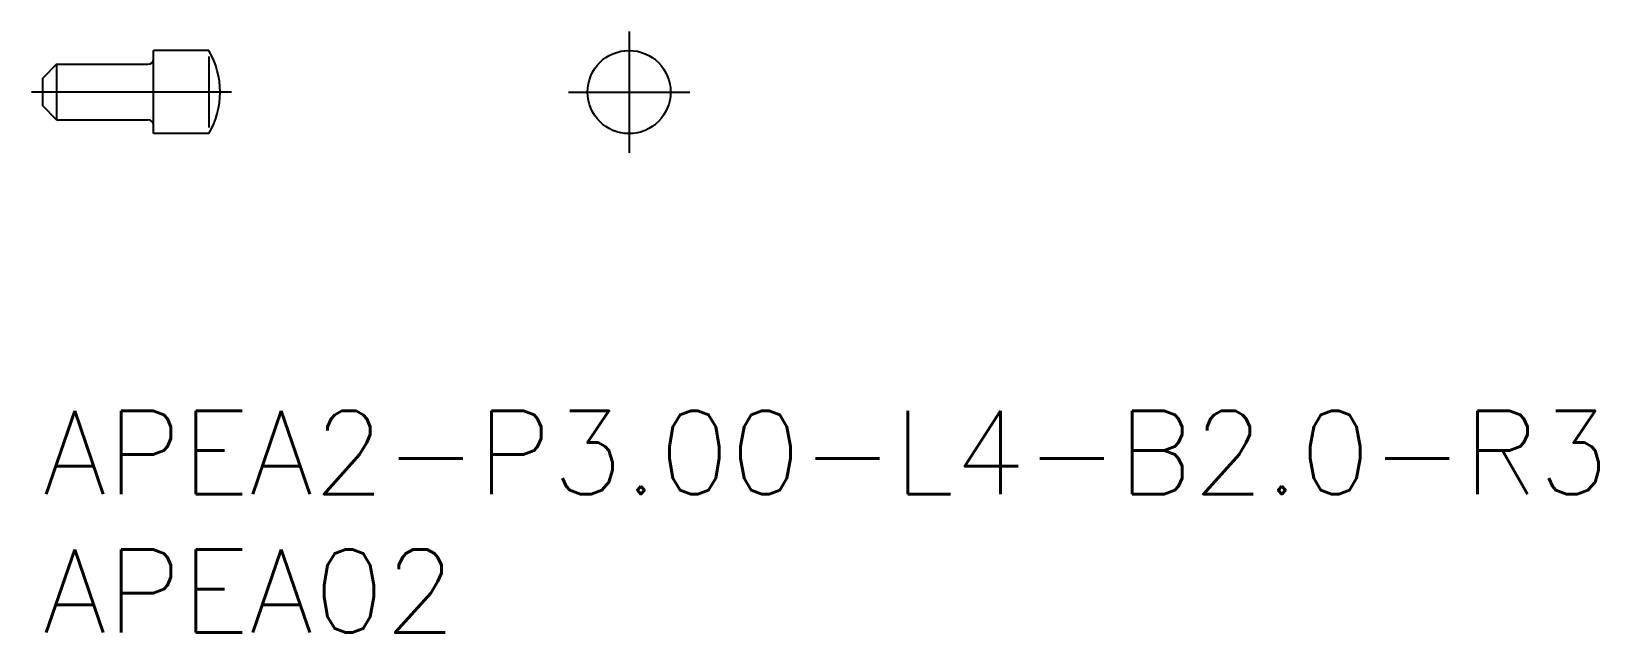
# Model space of a CAD drawing. Extents: x -0.4 to 56.2, y -8 to 13.7.
import ezdxf

# ---------------------------------------------------------------- set-up
doc = ezdxf.new("R2010")
doc.units = 0
doc.header["$LTSCALE"] = 0.5
doc.linetypes.add('CENTER', pattern=[50.8, 31.75, -6.35, 6.35, -6.35])
for name, color, linetype in [('MSM_CENTER', 1, 'CENTER'), ('MSM_CONTINUOUS', 7, 'CONTINUOUS'), ('MSM_NARROW', 5, 'CONTINUOUS'), ('MSM_PART_NUMBER', 7, 'CONTINUOUS')]:
    doc.layers.add(name, color=color, linetype=linetype)
doc.styles.get("Standard").update_dxf_attribs({"font": 'txt.shx', "height": 1, "bigfont": 'bigfont.shx'})

# ---------------------------------------------------------------- blocks, each defined once
blk = doc.blocks.new('*U12')
at = {"layer": 'MSM_PART_NUMBER'}
blk.add_text('APEA2-P3.00-L4-B2.0-R3', height=3, dxfattribs=at).set_placement((0, -3))
blk = doc.blocks.new('*U13')
at = {"layer": 'MSM_PART_NUMBER'}
blk.add_text('APEA02', height=3, dxfattribs=at).set_placement((0, -8))

msp = doc.modelspace()

# ---------------------------------------------------------------- linework, layer by layer
at = {"layer": 'MSM_CENTER'}
for p, q in [((21.172, 13.689), (21.172, 9.311)), ((6.814, 11.5), (-0.412, 11.5)), ((18.984, 11.5), (23.361, 11.5))]:
    msp.add_line(p, q, dxfattribs=at)
at = {"layer": 'MSM_CONTINUOUS'}
for p, q in [((0.5, 12.5), (0, 12)), ((0.5, 12.5), (0.5, 10.5)), ((0.5, 12.5), (3.8, 12.5)), ((6, 13), (4, 13)), ((4, 10), (4, 13)), ((0, 11), (0, 12)), ((0.5, 10.5), (0, 11)), ((0.5, 10.5), (3.8, 10.5)), ((6, 10), (4, 10))]:
    msp.add_line(p, q, dxfattribs=at)
msp.add_circle((21.172, 11.5), 1.5, dxfattribs=at)
for centre, radius, start, end in [((3.8, 12.7), 0.2, 270, 0), ((3.402, 11.5), 3, 330, 30), ((3.8, 10.3), 0.2, 0, 90)]:
    msp.add_arc(centre, radius, start, end, dxfattribs=at)
at = {"layer": 'MSM_NARROW'}
msp.add_line((6, 12.781), (6, 10.219), dxfattribs=at)

# ---------------------------------------------------------------- block references
at = {"layer": 'MSM_CONTINUOUS'}
for name in ['*U12', '*U13']:
    msp.add_blockref(name, (0, 0), dxfattribs=at)

doc.saveas('drawing.dxf')
